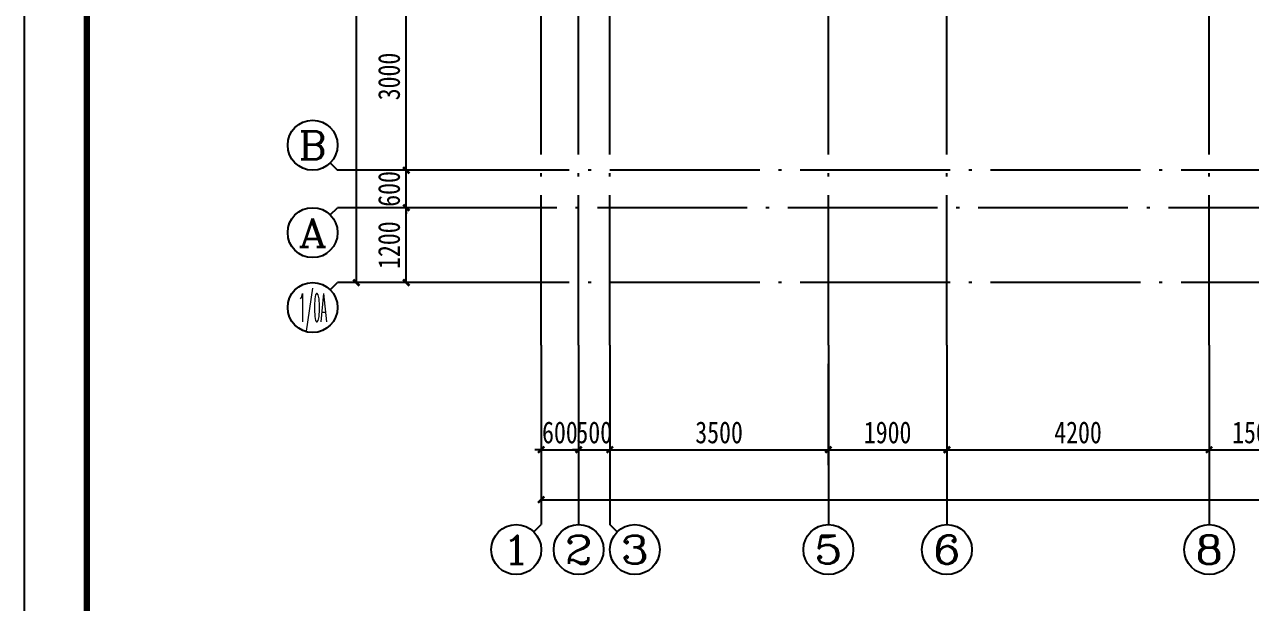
# Model space of a CAD drawing. Extents: x -144902 to 588294, y -160863 to 65494.
# Drawn here: x 528894 to 548533, y -67322 to -58069 of the extents above; entities that cross this region are included whole.
import ezdxf
from ezdxf.enums import TextEntityAlignment as Align

# ---------------------------------------------------------------- set-up
doc = ezdxf.new("R2010")
doc.units = 0
doc.header["$LTSCALE"] = 100
doc.linetypes.add('ACAD_ISO04W100', pattern=[30.5, 24, -3, 0.5, -3])
doc.layers.get('0').update_dxf_attribs({"linetype": 'CONTINUOUS'})
doc.layers.get('Defpoints').update_dxf_attribs({"linetype": 'CONTINUOUS'})
for name, color, linetype in [('1508', 2, 'CONTINUOUS'), ('AXIS', 3, 'CONTINUOUS'), ('AXIS_TEXT', 7, 'CONTINUOUS'), ('DOTE', 253, 'ACAD_ISO04W100'), ('tk', 7, 'CONTINUOUS')]:
    doc.layers.add(name, color=color, linetype=linetype)
doc.styles.add('_HZTXT', font='complex.shx', dxfattribs={"width": 0.7, "bigfont": 'tssdchn.shx'})
doc.styles.add('COMPLEX', font='COMPLEX')
doc.styles.add('DIM_FONT', font='SIMHEI.TTF', dxfattribs={"width": 0.8})
doc.dimstyles.new('_TCH_ARCH&&100', dxfattribs={"dimtxt": 350, "dimasz": 100, "dimexe": 250, "dimexo": 300, "dimgap": 100, "dimtad": 1, "dimdec": 0, "dimzin": 0, "dimdsep": 46, "dimtxsty": 'DIM_FONT', "dimblk": 'ARCHTICK', "dimcen": 0.09, "dimclrt": 7, "dimazin": 2, "dimtfac": 1, "dimtdec": 0, "dimtix": 1, "dimtmove": 2, "dimatfit": 3, "dimfxl": 1, "dimtolj": 1, "dimtzin": 0, "dimarcsym": 0})

# ---------------------------------------------------------------- blocks, each defined once
blk = doc.blocks.new('A1tk')
at = {"layer": 'tk', "color": 5}
blk.add_lwpolyline([(0, 0), (0, 59400), (84100, 59400), (84100, 0)], close=True, dxfattribs=at)
at = {"layer": 'tk', "const_width": 100}
blk.add_lwpolyline([(2500, 1000), (83100, 1000), (83100, 58400), (2500, 58400)], close=True, dxfattribs=at)
blk = doc.blocks.new('_ArchTick')
at = {"color": 0, "linetype": 'ByBlock', "const_width": 0.4}
blk.add_lwpolyline([(-0.5, -0.5), (0.5, 0.5)], dxfattribs=at)
blk = doc.blocks.new('*D1488')
at = {"layer": 'AXIS', "color": 0, "lineweight": -2}
for p, q in [((2761, 5875), (1650, 5875)), ((1900, 4675), (1900, 5875)), ((2761, 4675), (1650, 4675))]:
    blk.add_line(p, q, dxfattribs=at)
at = {"layer": 'Defpoints', "color": 0}
for p in [(1900, 5875), (3061, 5875), (3061, 4675)]:
    blk.add_point(p, dxfattribs=at)
at = {"layer": 'AXIS', "color": 0, "lineweight": -2, "xscale": 100, "yscale": 100, "zscale": 100}
for p, rotation in [((1900, 5875), 90), ((1900, 4675), 270)]:
    blk.add_blockref('_ArchTick', p, dxfattribs=dict(at, rotation=rotation))
at = {"layer": 'AXIS', "color": 7, "insert": (1625, 5275), "char_height": 350, "attachment_point": 5, "rotation": 90, "style": 'DIM_FONT'}
blk.add_mtext('\\A1;1200', dxfattribs=at)
blk = doc.blocks.new('*D1489')
at = {"layer": 'AXIS', "color": 0, "lineweight": -2}
for p, q in [((1900, 6475), (1900, 6575)), ((2761, 6475), (1650, 6475)), ((1900, 5875), (1900, 6475)), ((2761, 5875), (1650, 5875)), ((1900, 5875), (1900, 5775))]:
    blk.add_line(p, q, dxfattribs=at)
at = {"layer": 'Defpoints', "color": 0}
for p in [(1900, 6475), (3061, 6475), (3061, 5875)]:
    blk.add_point(p, dxfattribs=at)
at = {"layer": 'AXIS', "color": 0, "lineweight": -2, "xscale": 100, "yscale": 100, "zscale": 100}
for p, rotation in [((1900, 6475), 270), ((1900, 5875), 90)]:
    blk.add_blockref('_ArchTick', p, dxfattribs=dict(at, rotation=rotation))
at = {"layer": 'AXIS', "color": 7, "insert": (1625, 6175), "char_height": 350, "attachment_point": 5, "rotation": 90, "style": 'DIM_FONT'}
blk.add_mtext('\\A1;600', dxfattribs=at)
blk = doc.blocks.new('*D1490')
at = {"layer": 'AXIS', "color": 0, "lineweight": -2}
for p, q in [((2761, 9475), (1650, 9475)), ((1900, 6475), (1900, 9475)), ((2761, 6475), (1650, 6475))]:
    blk.add_line(p, q, dxfattribs=at)
at = {"layer": 'Defpoints', "color": 0}
for p in [(1900, 9475), (3061, 9475), (3061, 6475)]:
    blk.add_point(p, dxfattribs=at)
at = {"layer": 'AXIS', "color": 0, "lineweight": -2, "xscale": 100, "yscale": 100, "zscale": 100}
for p, rotation in [((1900, 9475), 90), ((1900, 6475), 270)]:
    blk.add_blockref('_ArchTick', p, dxfattribs=dict(at, rotation=rotation))
at = {"layer": 'AXIS', "color": 7, "insert": (1625, 7975), "char_height": 350, "attachment_point": 5, "rotation": 90, "style": 'DIM_FONT'}
blk.add_mtext('\\A1;3000', dxfattribs=at)
blk = doc.blocks.new('*D1496')
at = {"layer": 'AXIS', "color": 0, "lineweight": -2}
for p, q in [((2761, 22075), (850, 22075)), ((1100, 4675), (1100, 22075)), ((2761, 4675), (850, 4675))]:
    blk.add_line(p, q, dxfattribs=at)
at = {"layer": 'Defpoints', "color": 0}
for p in [(1100, 22075), (3061, 22075, 0), (3061, 4675)]:
    blk.add_point(p, dxfattribs=at)
at = {"layer": 'AXIS', "color": 0, "lineweight": -2, "xscale": 100, "yscale": 100, "zscale": 100}
for p, rotation in [((1100, 22075), 90), ((1100, 4675), 270)]:
    blk.add_blockref('_ArchTick', p, dxfattribs=dict(at, rotation=rotation))
at = {"layer": 'AXIS', "color": 7, "insert": (825, 13375), "char_height": 350, "attachment_point": 5, "rotation": 90, "style": 'DIM_FONT'}
blk.add_mtext('\\A1;17400', dxfattribs=at)
blk = doc.blocks.new('*D1535')
at = {"layer": 'AXIS', "color": 0, "lineweight": -2}
for p, q in [((14761, 3375), (14761, 1750)), ((16261, 3375), (16261, 1750)), ((14761, 2000), (16261, 2000))]:
    blk.add_line(p, q, dxfattribs=at)
at = {"layer": 'Defpoints', "color": 0}
for p in [(14761, 3675), (16261, 3675), (16261, 2000)]:
    blk.add_point(p, dxfattribs=at)
at = {"layer": 'AXIS', "color": 0, "lineweight": -2, "xscale": 100, "yscale": 100, "zscale": 100, "rotation": 180}
blk.add_blockref('_ArchTick', (14761, 2000), dxfattribs=at)
at = {"layer": 'AXIS', "color": 0, "lineweight": -2, "xscale": 100, "yscale": 100, "zscale": 100}
blk.add_blockref('_ArchTick', (16261, 2000), dxfattribs=at)
at = {"layer": 'AXIS', "color": 7, "insert": (15511, 2275), "char_height": 350, "attachment_point": 5, "style": 'DIM_FONT'}
blk.add_mtext('\\A1;1500', dxfattribs=at)
blk = doc.blocks.new('*D1536')
at = {"layer": 'AXIS', "color": 0, "lineweight": -2}
for p, q in [((10561, 3375), (10561, 1750)), ((14761, 3375), (14761, 1750)), ((10561, 2000), (14761, 2000))]:
    blk.add_line(p, q, dxfattribs=at)
at = {"layer": 'Defpoints', "color": 0}
for p in [(10561, 3675), (14761, 3675), (14761, 2000)]:
    blk.add_point(p, dxfattribs=at)
at = {"layer": 'AXIS', "color": 0, "lineweight": -2, "xscale": 100, "yscale": 100, "zscale": 100, "rotation": 180}
blk.add_blockref('_ArchTick', (10561, 2000), dxfattribs=at)
at = {"layer": 'AXIS', "color": 0, "lineweight": -2, "xscale": 100, "yscale": 100, "zscale": 100}
blk.add_blockref('_ArchTick', (14761, 2000), dxfattribs=at)
at = {"layer": 'AXIS', "color": 7, "insert": (12661, 2275), "char_height": 350, "attachment_point": 5, "style": 'DIM_FONT'}
blk.add_mtext('\\A1;4200', dxfattribs=at)
blk = doc.blocks.new('*D1537')
at = {"layer": 'AXIS', "color": 0, "lineweight": -2}
for p, q in [((8661, 3375), (8661, 1750)), ((10561, 3375), (10561, 1750)), ((8661, 2000), (10561, 2000))]:
    blk.add_line(p, q, dxfattribs=at)
at = {"layer": 'Defpoints', "color": 0}
for p in [(8661, 3675), (10561, 3675), (10561, 2000)]:
    blk.add_point(p, dxfattribs=at)
at = {"layer": 'AXIS', "color": 0, "lineweight": -2, "xscale": 100, "yscale": 100, "zscale": 100, "rotation": 180}
blk.add_blockref('_ArchTick', (8661, 2000), dxfattribs=at)
at = {"layer": 'AXIS', "color": 0, "lineweight": -2, "xscale": 100, "yscale": 100, "zscale": 100}
blk.add_blockref('_ArchTick', (10561, 2000), dxfattribs=at)
at = {"layer": 'AXIS', "color": 7, "insert": (9611, 2275), "char_height": 350, "attachment_point": 5, "style": 'DIM_FONT'}
blk.add_mtext('\\A1;1900', dxfattribs=at)
blk = doc.blocks.new('*D1538')
at = {"layer": 'AXIS', "color": 0, "lineweight": -2}
for p, q in [((5161, 3375), (5161, 1750)), ((8661, 3375), (8661, 1750)), ((5161, 2000), (8661, 2000))]:
    blk.add_line(p, q, dxfattribs=at)
at = {"layer": 'Defpoints', "color": 0}
for p in [(5161, 3675), (8661, 3675), (8661, 2000)]:
    blk.add_point(p, dxfattribs=at)
at = {"layer": 'AXIS', "color": 0, "lineweight": -2, "xscale": 100, "yscale": 100, "zscale": 100, "rotation": 180}
blk.add_blockref('_ArchTick', (5161, 2000), dxfattribs=at)
at = {"layer": 'AXIS', "color": 0, "lineweight": -2, "xscale": 100, "yscale": 100, "zscale": 100}
blk.add_blockref('_ArchTick', (8661, 2000), dxfattribs=at)
at = {"layer": 'AXIS', "color": 7, "insert": (6911, 2275), "char_height": 350, "attachment_point": 5, "style": 'DIM_FONT'}
blk.add_mtext('\\A1;3500', dxfattribs=at)
blk = doc.blocks.new('*D1539')
at = {"layer": 'AXIS', "color": 0, "lineweight": -2}
for p, q in [((4661, 3375), (4661, 1750)), ((5161, 3375), (5161, 1750)), ((4661, 2000), (4561, 2000)), ((4661, 2000), (5161, 2000)), ((5161, 2000), (5261, 2000))]:
    blk.add_line(p, q, dxfattribs=at)
at = {"layer": 'Defpoints', "color": 0}
for p in [(4661, 3675), (5161, 3675), (5161, 2000)]:
    blk.add_point(p, dxfattribs=at)
at = {"layer": 'AXIS', "color": 0, "lineweight": -2, "xscale": 100, "yscale": 100, "zscale": 100}
blk.add_blockref('_ArchTick', (4661, 2000), dxfattribs=at)
at = {"layer": 'AXIS', "color": 0, "lineweight": -2, "xscale": 100, "yscale": 100, "zscale": 100, "rotation": 180}
blk.add_blockref('_ArchTick', (5161, 2000), dxfattribs=at)
at = {"layer": 'AXIS', "color": 7, "insert": (4911, 2275), "char_height": 350, "attachment_point": 5, "style": 'DIM_FONT'}
blk.add_mtext('\\A1;500', dxfattribs=at)
blk = doc.blocks.new('*D1540')
at = {"layer": 'AXIS', "color": 0, "lineweight": -2}
for p, q in [((4061, 3375), (4061, 1750)), ((4661, 3375), (4661, 1750)), ((4061, 2000), (3961, 2000)), ((4061, 2000), (4661, 2000)), ((4661, 2000), (4761, 2000))]:
    blk.add_line(p, q, dxfattribs=at)
at = {"layer": 'Defpoints', "color": 0}
for p in [(4061, 3675), (4661, 3675), (4661, 2000)]:
    blk.add_point(p, dxfattribs=at)
at = {"layer": 'AXIS', "color": 0, "lineweight": -2, "xscale": 100, "yscale": 100, "zscale": 100}
blk.add_blockref('_ArchTick', (4061, 2000), dxfattribs=at)
at = {"layer": 'AXIS', "color": 0, "lineweight": -2, "xscale": 100, "yscale": 100, "zscale": 100, "rotation": 180}
blk.add_blockref('_ArchTick', (4661, 2000), dxfattribs=at)
at = {"layer": 'AXIS', "color": 7, "insert": (4361, 2275), "char_height": 350, "attachment_point": 5, "style": 'DIM_FONT'}
blk.add_mtext('\\A1;600', dxfattribs=at)
blk = doc.blocks.new('*D1541')
at = {"layer": 'AXIS', "color": 0, "lineweight": -2}
for p, q in [((4061, 3375), (4061, 950)), ((43161, 3375), (43161, 950)), ((4061, 1200), (43161, 1200))]:
    blk.add_line(p, q, dxfattribs=at)
at = {"layer": 'Defpoints', "color": 0}
for p in [(4061, 3675, 0), (43161, 3675, 0), (43161, 1200)]:
    blk.add_point(p, dxfattribs=at)
at = {"layer": 'AXIS', "color": 0, "lineweight": -2, "xscale": 100, "yscale": 100, "zscale": 100, "rotation": 180}
blk.add_blockref('_ArchTick', (4061, 1200), dxfattribs=at)
at = {"layer": 'AXIS', "color": 0, "lineweight": -2, "xscale": 100, "yscale": 100, "zscale": 100}
blk.add_blockref('_ArchTick', (43161, 1200), dxfattribs=at)
at = {"layer": 'AXIS', "color": 7, "insert": (23611, 1475), "char_height": 350, "attachment_point": 5, "style": 'DIM_FONT'}
blk.add_mtext('\\A1;39100', dxfattribs=at)
blk = doc.blocks.new('_AXISO')
blk.add_circle((0, 0), 0.5)
at = {"layer": 'AXIS_TEXT', "style": 'COMPLEX', "width": 1.041667}
blk.add_attdef('A', text='', height=0.56, dxfattribs=at).set_placement((-0.25, -0.28), (0.25, -0.28), align=Align.FIT)
blk = doc.blocks.new('2012122620434072')
at = {"layer": 'AXIS'}
for p, q in [((682.8, 6592.2, 0), (800, 6475, 0)), ((3461.4, 6475, 0), (800, 6475, 0)), ((682.8, 5757.8, 0), (800, 5875, 0)), ((3461.4, 5875, 0), (800, 5875, 0)), ((682.8, 4557.8, 0), (800, 4675, 0)), ((3461.4, 4675, 0), (800, 4675, 0)), ((4061.4, 3675, 0), (4061.4, 800, 0)), ((4661.4, 3675, 0), (4661.4, 800, 0)), ((5161.4, 3675, 0), (5161.4, 800, 0)), ((8661.4, 3675, 0), (8661.4, 800, 0)), ((10561.4, 3675, 0), (10561.4, 800, 0)), ((14761.4, 3675, 0), (14761.4, 800, 0)), ((3944.2, 682.8, 0), (4061.4, 800, 0)), ((5278.5, 682.8, 0), (5161.4, 800, 0))]:
    blk.add_line(p, q, dxfattribs=at)
at = {"layer": 'DOTE'}
for p, q in [((4061.4, 3675, 0), (4061.4, 23075, 0)), ((4661.4, 3675, 0), (4661.4, 23075, 0)), ((8661.4, 3675, 0), (8661.4, 23075, 0)), ((10561.4, 3675, 0), (10561.4, 23075, 0)), ((14761.4, 3675, 0), (14761.4, 23075, 0)), ((5161.4, 3675, 0), (5161.4, 14875, 0)), ((44161.4, 6475, 0), (3061.4, 6475, 0)), ((19561.4, 5875, 0), (3061.4, 5875, 0)), ((44161.4, 4675, 0), (3061.4, 4675, 0))]:
    blk.add_line(p, q, dxfattribs=at)
at = {"layer": 'AXIS'}
ref = blk.add_blockref('_AXISO', (400, 6875, 0), dxfattribs=dict(at, xscale=800, yscale=800, zscale=800))
ref.add_attrib('A', 'B', dxfattribs={"layer": 'AXIS_TEXT', "height": 452.5, "style": '_HZTXT', "width": 1.235294}).set_placement((173.7, 6648.7, 0), (626.3, 6648.7, 0), align=Align.FIT)
ref = blk.add_blockref('_AXISO', (400, 5475, 0), dxfattribs=dict(at, xscale=800, yscale=800, zscale=800))
ref.add_attrib('A', 'A', dxfattribs={"layer": 'AXIS_TEXT', "height": 452.5, "style": '_HZTXT', "width": 1.166667}).set_placement((173.7, 5248.7, 0), (626.3, 5248.7, 0), align=Align.FIT)
ref = blk.add_blockref('_AXISO', (400, 4275, 0), dxfattribs=dict(at, xscale=800, yscale=800, zscale=800))
ref.add_attrib('A', '1/0A', dxfattribs={"layer": 'AXIS_TEXT', "height": 452.55, "style": '_HZTXT', "width": 0.28}).set_placement((173.7, 4048.7, 0), (626.3, 4048.7, 0), align=Align.FIT)
ref = blk.add_blockref('_AXISO', (3661.4, 400, 0), dxfattribs=dict(at, xscale=800, yscale=800, zscale=800))
ref.add_attrib('A', '1', dxfattribs={"layer": 'AXIS_TEXT', "height": 452.5, "style": '_HZTXT', "width": 2.333333}).set_placement((3435.1, 173.7, 0), (3887.6, 173.7, 0), align=Align.FIT)
ref = blk.add_blockref('_AXISO', (4661.4, 400, 0), dxfattribs=dict(at, xscale=800, yscale=800, zscale=800))
ref.add_attrib('A', '2', dxfattribs={"layer": 'AXIS_TEXT', "height": 452.5, "style": '_HZTXT', "width": 1.5}).set_placement((4435.1, 173.7, 0), (4887.6, 173.7, 0), align=Align.FIT)
ref = blk.add_blockref('_AXISO', (5561.4, 400, 0), dxfattribs=dict(at, xscale=800, yscale=800, zscale=800))
ref.add_attrib('A', '3', dxfattribs={"layer": 'AXIS_TEXT', "height": 452.5, "style": '_HZTXT', "width": 1.5}).set_placement((5335.1, 173.7, 0), (5787.6, 173.7, 0), align=Align.FIT)
ref = blk.add_blockref('_AXISO', (8661.4, 400, 0), dxfattribs=dict(at, xscale=800, yscale=800, zscale=800))
ref.add_attrib('A', '5', dxfattribs={"layer": 'AXIS_TEXT', "height": 452.5, "style": '_HZTXT', "width": 1.5}).set_placement((8435.1, 173.7, 0), (8887.6, 173.7, 0), align=Align.FIT)
ref = blk.add_blockref('_AXISO', (10561.4, 400, 0), dxfattribs=dict(at, xscale=800, yscale=800, zscale=800))
ref.add_attrib('A', '6', dxfattribs={"layer": 'AXIS_TEXT', "height": 452.5, "style": '_HZTXT', "width": 1.5}).set_placement((10335.1, 173.7, 0), (10787.6, 173.7, 0), align=Align.FIT)
ref = blk.add_blockref('_AXISO', (14761.4, 400, 0), dxfattribs=dict(at, xscale=800, yscale=800, zscale=800))
ref.add_attrib('A', '8', dxfattribs={"layer": 'AXIS_TEXT', "height": 452.5, "style": '_HZTXT', "width": 1.5}).set_placement((14535.1, 173.7, 0), (14987.6, 173.7, 0), align=Align.FIT)
for p1, p2, distance, picture, middle in [((3061.4, 4675, 0), (3061.4, 22075, 0), 1961.4, '*D1496', (825, 13375, 0)), ((3061.4, 6475, 0), (3061.4, 9475, 0), 1161.4, '*D1490', (1625, 7975, 0)), ((3061.4, 5875, 0), (3061.4, 6475, 0), 1161.4, '*D1489', (1625, 6175, 0)), ((3061.4, 4675, 0), (3061.4, 5875, 0), 1161.4, '*D1488', (1625, 5275, 0)), ((4061.4, 3675, 0), (4661.4, 3675, 0), -1675, '*D1540', (4361.4, 2275, 0)), ((4061.4, 3675, 0), (43161.4, 3675, 0), -2475, '*D1541', (23611.4, 1475, 0)), ((4661.4, 3675, 0), (5161.4, 3675, 0), -1675, '*D1539', (4911.4, 2275, 0)), ((5161.4, 3675, 0), (8661.4, 3675, 0), -1675, '*D1538', (6911.4, 2275, 0)), ((8661.4, 3675, 0), (10561.4, 3675, 0), -1675, '*D1537', (9611.4, 2275, 0)), ((10561.4, 3675, 0), (14761.4, 3675, 0), -1675, '*D1536', (12661.4, 2275, 0)), ((14761.4, 3675, 0), (16261.4, 3675, 0), -1675, '*D1535', (15511.4, 2275, 0))]:
    dim = blk.add_aligned_dim(p1=p1, p2=p2, distance=distance, dimstyle='_TCH_ARCH&&100', dxfattribs=at)
    dim.commit()
    dim.dimension.update_dxf_attribs({"geometry": picture, "text_midpoint": middle})

msp = doc.modelspace()

# ---------------------------------------------------------------- block references
at = {"layer": '1508', "rotation": 270}
msp.add_blockref('A1tk', (528894.134, -844.592), dxfattribs=at)
at = {"layer": 'AXIS'}
msp.add_blockref('2012122620434072', (533109.766, -66876.159), dxfattribs=at)

doc.saveas('drawing.dxf')
